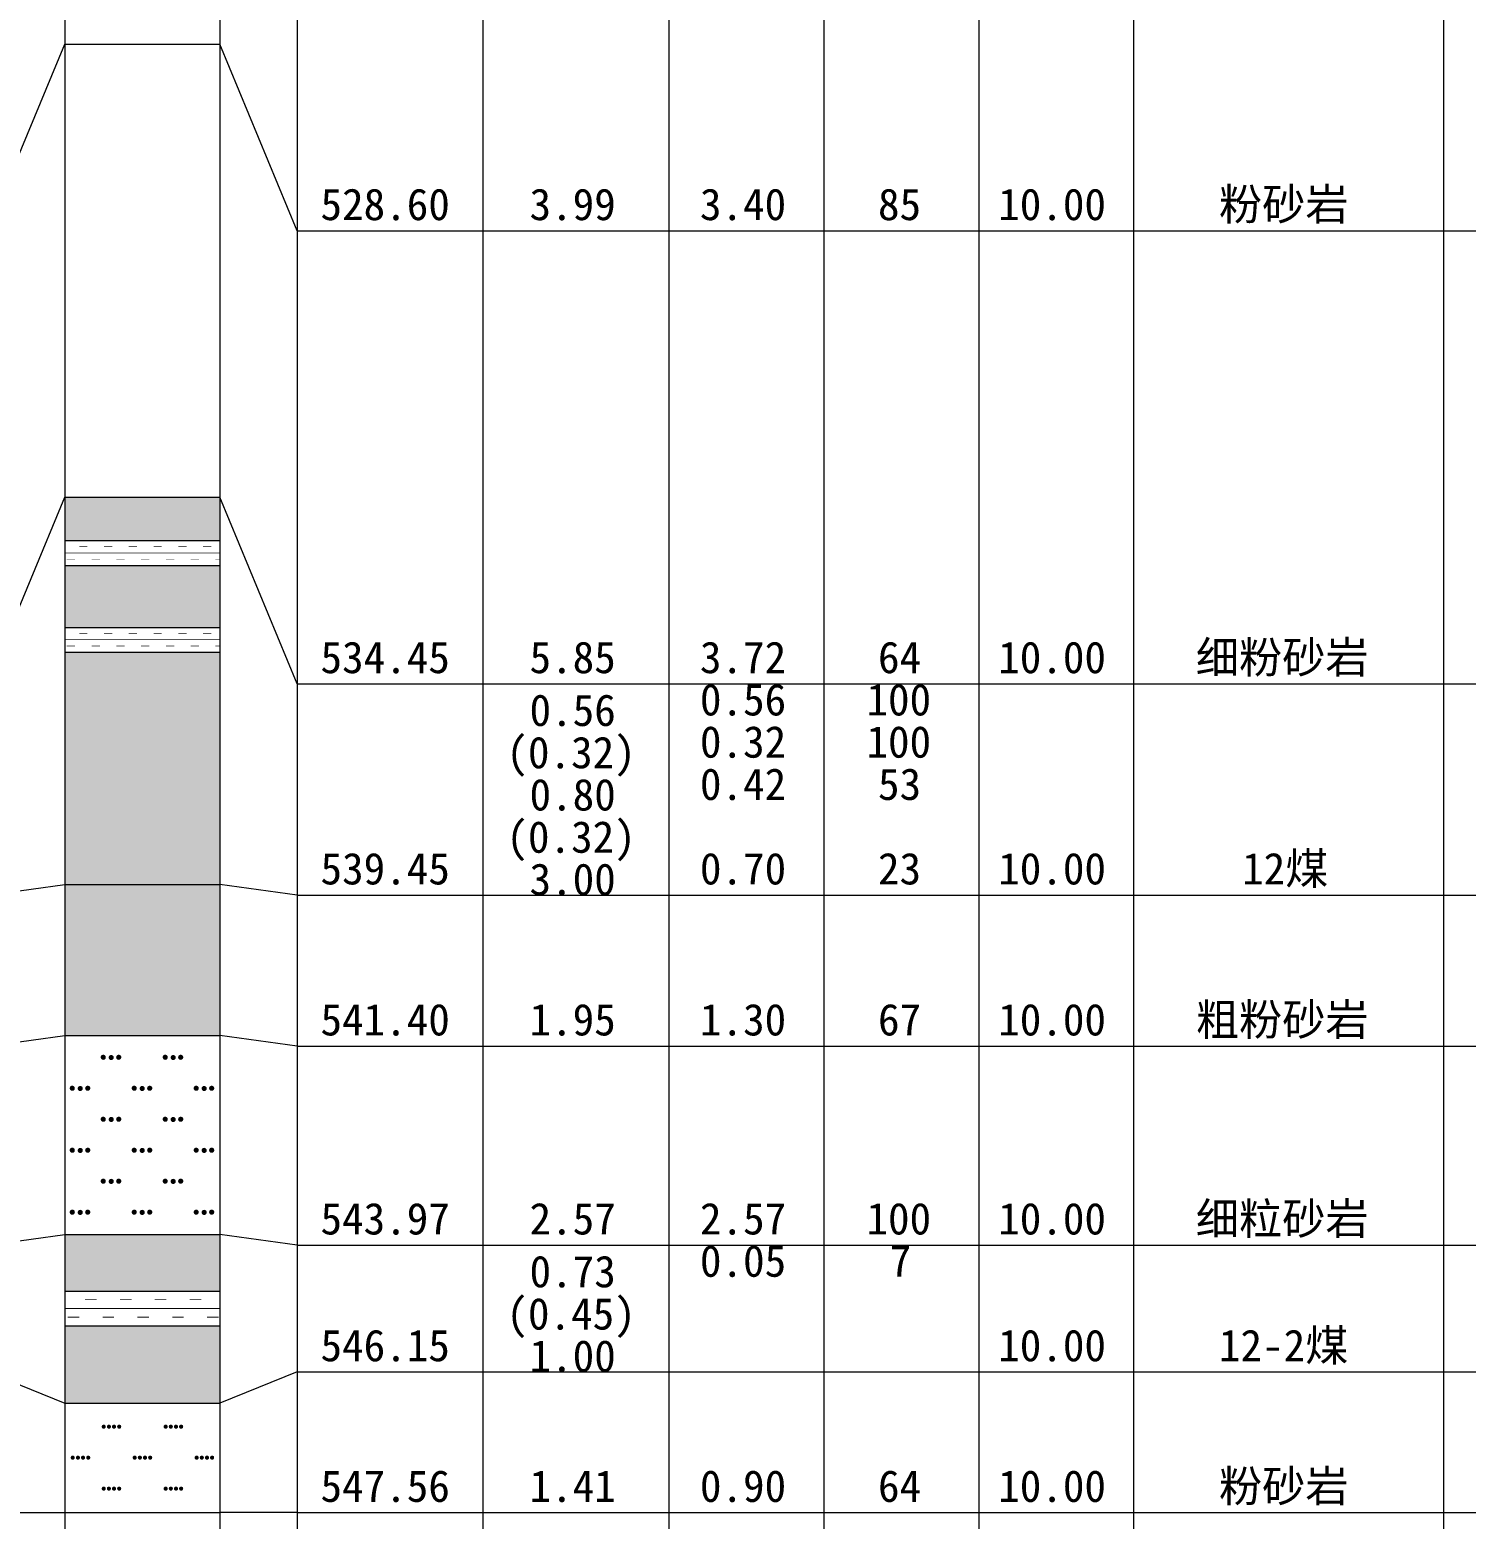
# Model space of a CAD drawing. Header units: inches. Extents: x -27 to 109, y -598 to 26.
# Drawn here: x 17.63 to 36.18, y -546.75 to -527.52 of the extents above; entities that cross this region are included whole.
import ezdxf

# ---------------------------------------------------------------- set-up
doc = ezdxf.new("R2010")
doc.units = ezdxf.units.IN
doc.header["$MEASUREMENT"] = 0
doc.layers.get('0').update_dxf_attribs({"lineweight": 0})
doc.styles.add('宋体', font='')
doc.styles.get('宋体').set_extended_font_data('宋体')

# ---------------------------------------------------------------- blocks, each defined once
blk = doc.blocks.new('lr_block_123')
at = {"color": 7, "const_width": 0.008}
for points in [[(18.082, -534.274), (18.402, -534.274)], [(18.268, -534.194), (18.375, -534.194)], [(18.402, -534.274), (18.722, -534.274)], [(18.588, -534.194), (18.695, -534.194)], [(18.722, -534.274), (19.042, -534.274)], [(18.908, -534.194), (19.015, -534.194)], [(19.042, -534.274), (19.362, -534.274)], [(19.228, -534.194), (19.335, -534.194)], [(19.362, -534.274), (19.682, -534.274)], [(19.548, -534.194), (19.655, -534.194)], [(19.682, -534.274), (20.002, -534.274)], [(19.868, -534.194), (19.975, -534.194)], [(20.002, -534.274), (20.082, -534.274)], [(18.215, -534.354), (18.108, -534.354)], [(18.535, -534.354), (18.428, -534.354)], [(18.855, -534.354), (18.748, -534.354)], [(19.175, -534.354), (19.068, -534.354)], [(19.495, -534.354), (19.388, -534.354)], [(19.815, -534.354), (19.708, -534.354)], [(20.082, -534.354), (20.028, -534.354)]]:
    blk.add_lwpolyline(points, dxfattribs=at)
blk = doc.blocks.new('lr_block_124')
at = {"color": 7, "const_width": 0.008}
for points in [[(18.082, -535.394), (18.402, -535.394)], [(18.268, -535.314), (18.375, -535.314)], [(18.402, -535.394), (18.722, -535.394)], [(18.588, -535.314), (18.695, -535.314)], [(18.722, -535.394), (19.042, -535.394)], [(18.908, -535.314), (19.015, -535.314)], [(19.042, -535.394), (19.362, -535.394)], [(19.228, -535.314), (19.335, -535.314)], [(19.362, -535.394), (19.682, -535.394)], [(19.548, -535.314), (19.655, -535.314)], [(19.682, -535.394), (20.002, -535.394)], [(19.868, -535.314), (19.975, -535.314)], [(20.002, -535.394), (20.082, -535.394)], [(18.215, -535.474), (18.108, -535.474)], [(18.535, -535.474), (18.428, -535.474)], [(18.855, -535.474), (18.748, -535.474)], [(19.175, -535.474), (19.068, -535.474)], [(19.495, -535.474), (19.388, -535.474)], [(19.815, -535.474), (19.708, -535.474)], [(20.082, -535.474), (20.028, -535.474)]]:
    blk.add_lwpolyline(points, dxfattribs=at)
blk = doc.blocks.new('lr_block_125')
at = {"true_color": 0x000000}
for points in [[(18.611, -540.794), (18.612, -540.786), (18.611, -540.777), (18.608, -540.769), (18.602, -540.762), (18.596, -540.757), (18.588, -540.754), (18.579, -540.752), (18.57, -540.754), (18.562, -540.757), (18.555, -540.762), (18.55, -540.769), (18.547, -540.777), (18.546, -540.786), (18.547, -540.794), (18.55, -540.802), (18.555, -540.809), (18.562, -540.815), (18.57, -540.818), (18.579, -540.819), (18.588, -540.818), (18.596, -540.815), (18.602, -540.809), (18.608, -540.802)], [(18.714, -540.797), (18.715, -540.789), (18.714, -540.78), (18.711, -540.772), (18.705, -540.765), (18.698, -540.76), (18.69, -540.757), (18.682, -540.755), (18.673, -540.757), (18.665, -540.76), (18.658, -540.765), (18.653, -540.772), (18.65, -540.78), (18.648, -540.789), (18.65, -540.797), (18.653, -540.805), (18.658, -540.812), (18.665, -540.818), (18.673, -540.821), (18.682, -540.822), (18.69, -540.821), (18.698, -540.818), (18.705, -540.812), (18.711, -540.805)], [(18.811, -540.794), (18.812, -540.786), (18.811, -540.777), (18.808, -540.769), (18.802, -540.762), (18.795, -540.757), (18.787, -540.754), (18.779, -540.752), (18.77, -540.754), (18.762, -540.757), (18.755, -540.762), (18.75, -540.769), (18.747, -540.777), (18.745, -540.786), (18.747, -540.794), (18.75, -540.802), (18.755, -540.809), (18.762, -540.815), (18.77, -540.818), (18.779, -540.819), (18.787, -540.818), (18.795, -540.815), (18.802, -540.809), (18.808, -540.802)], [(19.411, -540.794), (19.412, -540.786), (19.411, -540.777), (19.408, -540.769), (19.402, -540.762), (19.396, -540.757), (19.388, -540.754), (19.379, -540.752), (19.37, -540.754), (19.362, -540.757), (19.355, -540.762), (19.35, -540.769), (19.347, -540.777), (19.346, -540.786), (19.347, -540.794), (19.35, -540.802), (19.355, -540.809), (19.362, -540.815), (19.37, -540.818), (19.379, -540.819), (19.388, -540.818), (19.396, -540.815), (19.402, -540.809), (19.408, -540.802)], [(19.514, -540.797), (19.515, -540.789), (19.514, -540.78), (19.511, -540.772), (19.505, -540.765), (19.498, -540.76), (19.49, -540.757), (19.482, -540.755), (19.473, -540.757), (19.465, -540.76), (19.458, -540.765), (19.453, -540.772), (19.45, -540.78), (19.448, -540.789), (19.45, -540.797), (19.453, -540.805), (19.458, -540.812), (19.465, -540.818), (19.473, -540.821), (19.482, -540.822), (19.49, -540.821), (19.498, -540.818), (19.505, -540.812), (19.511, -540.805)], [(19.611, -540.794), (19.612, -540.786), (19.611, -540.777), (19.608, -540.769), (19.602, -540.762), (19.595, -540.757), (19.587, -540.754), (19.579, -540.752), (19.57, -540.754), (19.562, -540.757), (19.555, -540.762), (19.55, -540.769), (19.547, -540.777), (19.545, -540.786), (19.547, -540.794), (19.55, -540.802), (19.555, -540.809), (19.562, -540.815), (19.57, -540.818), (19.579, -540.819), (19.587, -540.818), (19.595, -540.815), (19.602, -540.809), (19.608, -540.802)], [(18.211, -541.194), (18.212, -541.186), (18.211, -541.177), (18.208, -541.169), (18.202, -541.162), (18.196, -541.157), (18.188, -541.154), (18.179, -541.152), (18.17, -541.154), (18.162, -541.157), (18.155, -541.162), (18.15, -541.169), (18.147, -541.177), (18.146, -541.186), (18.147, -541.194), (18.15, -541.202), (18.155, -541.209), (18.162, -541.215), (18.17, -541.218), (18.179, -541.219), (18.188, -541.218), (18.196, -541.215), (18.202, -541.209), (18.208, -541.202)], [(18.314, -541.197), (18.315, -541.189), (18.314, -541.18), (18.311, -541.172), (18.305, -541.165), (18.298, -541.16), (18.29, -541.157), (18.282, -541.155), (18.273, -541.157), (18.265, -541.16), (18.258, -541.165), (18.253, -541.172), (18.25, -541.18), (18.248, -541.189), (18.25, -541.197), (18.253, -541.205), (18.258, -541.212), (18.265, -541.218), (18.273, -541.221), (18.282, -541.222), (18.29, -541.221), (18.298, -541.218), (18.305, -541.212), (18.311, -541.205)], [(18.411, -541.194), (18.412, -541.186), (18.411, -541.177), (18.408, -541.169), (18.402, -541.162), (18.395, -541.157), (18.387, -541.154), (18.379, -541.152), (18.37, -541.154), (18.362, -541.157), (18.355, -541.162), (18.35, -541.169), (18.347, -541.177), (18.345, -541.186), (18.347, -541.194), (18.35, -541.202), (18.355, -541.209), (18.362, -541.215), (18.37, -541.218), (18.379, -541.219), (18.387, -541.218), (18.395, -541.215), (18.402, -541.209), (18.408, -541.202)], [(19.011, -541.194), (19.012, -541.186), (19.011, -541.177), (19.008, -541.169), (19.002, -541.162), (18.996, -541.157), (18.988, -541.154), (18.979, -541.152), (18.97, -541.154), (18.962, -541.157), (18.955, -541.162), (18.95, -541.169), (18.947, -541.177), (18.946, -541.186), (18.947, -541.194), (18.95, -541.202), (18.955, -541.209), (18.962, -541.215), (18.97, -541.218), (18.979, -541.219), (18.988, -541.218), (18.996, -541.215), (19.002, -541.209), (19.008, -541.202)], [(19.114, -541.197), (19.115, -541.189), (19.114, -541.18), (19.111, -541.172), (19.105, -541.165), (19.098, -541.16), (19.09, -541.157), (19.082, -541.155), (19.073, -541.157), (19.065, -541.16), (19.058, -541.165), (19.053, -541.172), (19.05, -541.18), (19.048, -541.189), (19.05, -541.197), (19.053, -541.205), (19.058, -541.212), (19.065, -541.218), (19.073, -541.221), (19.082, -541.222), (19.09, -541.221), (19.098, -541.218), (19.105, -541.212), (19.111, -541.205)], [(19.211, -541.194), (19.212, -541.186), (19.211, -541.177), (19.208, -541.169), (19.202, -541.162), (19.195, -541.157), (19.187, -541.154), (19.179, -541.152), (19.17, -541.154), (19.162, -541.157), (19.155, -541.162), (19.15, -541.169), (19.147, -541.177), (19.145, -541.186), (19.147, -541.194), (19.15, -541.202), (19.155, -541.209), (19.162, -541.215), (19.17, -541.218), (19.179, -541.219), (19.187, -541.218), (19.195, -541.215), (19.202, -541.209), (19.208, -541.202)], [(19.811, -541.194), (19.812, -541.186), (19.811, -541.177), (19.808, -541.169), (19.802, -541.162), (19.796, -541.157), (19.788, -541.154), (19.779, -541.152), (19.77, -541.154), (19.762, -541.157), (19.755, -541.162), (19.75, -541.169), (19.747, -541.177), (19.746, -541.186), (19.747, -541.194), (19.75, -541.202), (19.755, -541.209), (19.762, -541.215), (19.77, -541.218), (19.779, -541.219), (19.788, -541.218), (19.796, -541.215), (19.802, -541.209), (19.808, -541.202)], [(19.914, -541.197), (19.915, -541.189), (19.914, -541.18), (19.911, -541.172), (19.905, -541.165), (19.898, -541.16), (19.89, -541.157), (19.882, -541.155), (19.873, -541.157), (19.865, -541.16), (19.858, -541.165), (19.853, -541.172), (19.85, -541.18), (19.848, -541.189), (19.85, -541.197), (19.853, -541.205), (19.858, -541.212), (19.865, -541.218), (19.873, -541.221), (19.882, -541.222), (19.89, -541.221), (19.898, -541.218), (19.905, -541.212), (19.911, -541.205)], [(20.011, -541.194), (20.012, -541.186), (20.011, -541.177), (20.008, -541.169), (20.002, -541.162), (19.995, -541.157), (19.987, -541.154), (19.979, -541.152), (19.97, -541.154), (19.962, -541.157), (19.955, -541.162), (19.95, -541.169), (19.947, -541.177), (19.945, -541.186), (19.947, -541.194), (19.95, -541.202), (19.955, -541.209), (19.962, -541.215), (19.97, -541.218), (19.979, -541.219), (19.987, -541.218), (19.995, -541.215), (20.002, -541.209), (20.008, -541.202)], [(18.611, -541.594), (18.612, -541.586), (18.611, -541.577), (18.608, -541.569), (18.602, -541.562), (18.596, -541.557), (18.588, -541.554), (18.579, -541.552), (18.57, -541.554), (18.562, -541.557), (18.555, -541.562), (18.55, -541.569), (18.547, -541.577), (18.546, -541.586), (18.547, -541.594), (18.55, -541.602), (18.555, -541.609), (18.562, -541.615), (18.57, -541.618), (18.579, -541.619), (18.588, -541.618), (18.596, -541.615), (18.602, -541.609), (18.608, -541.602)], [(18.714, -541.597), (18.715, -541.589), (18.714, -541.58), (18.711, -541.572), (18.705, -541.565), (18.698, -541.56), (18.69, -541.557), (18.682, -541.555), (18.673, -541.557), (18.665, -541.56), (18.658, -541.565), (18.653, -541.572), (18.65, -541.58), (18.648, -541.589), (18.65, -541.597), (18.653, -541.605), (18.658, -541.612), (18.665, -541.618), (18.673, -541.621), (18.682, -541.622), (18.69, -541.621), (18.698, -541.618), (18.705, -541.612), (18.711, -541.605)], [(18.811, -541.594), (18.812, -541.586), (18.811, -541.577), (18.808, -541.569), (18.802, -541.562), (18.795, -541.557), (18.787, -541.554), (18.779, -541.552), (18.77, -541.554), (18.762, -541.557), (18.755, -541.562), (18.75, -541.569), (18.747, -541.577), (18.745, -541.586), (18.747, -541.594), (18.75, -541.602), (18.755, -541.609), (18.762, -541.615), (18.77, -541.618), (18.779, -541.619), (18.787, -541.618), (18.795, -541.615), (18.802, -541.609), (18.808, -541.602)], [(19.411, -541.594), (19.412, -541.586), (19.411, -541.577), (19.408, -541.569), (19.402, -541.562), (19.396, -541.557), (19.388, -541.554), (19.379, -541.552), (19.37, -541.554), (19.362, -541.557), (19.355, -541.562), (19.35, -541.569), (19.347, -541.577), (19.346, -541.586), (19.347, -541.594), (19.35, -541.602), (19.355, -541.609), (19.362, -541.615), (19.37, -541.618), (19.379, -541.619), (19.388, -541.618), (19.396, -541.615), (19.402, -541.609), (19.408, -541.602)], [(19.514, -541.597), (19.515, -541.589), (19.514, -541.58), (19.511, -541.572), (19.505, -541.565), (19.498, -541.56), (19.49, -541.557), (19.482, -541.555), (19.473, -541.557), (19.465, -541.56), (19.458, -541.565), (19.453, -541.572), (19.45, -541.58), (19.448, -541.589), (19.45, -541.597), (19.453, -541.605), (19.458, -541.612), (19.465, -541.618), (19.473, -541.621), (19.482, -541.622), (19.49, -541.621), (19.498, -541.618), (19.505, -541.612), (19.511, -541.605)], [(19.611, -541.594), (19.612, -541.586), (19.611, -541.577), (19.608, -541.569), (19.602, -541.562), (19.595, -541.557), (19.587, -541.554), (19.579, -541.552), (19.57, -541.554), (19.562, -541.557), (19.555, -541.562), (19.55, -541.569), (19.547, -541.577), (19.545, -541.586), (19.547, -541.594), (19.55, -541.602), (19.555, -541.609), (19.562, -541.615), (19.57, -541.618), (19.579, -541.619), (19.587, -541.618), (19.595, -541.615), (19.602, -541.609), (19.608, -541.602)], [(18.211, -541.994), (18.212, -541.986), (18.211, -541.977), (18.208, -541.969), (18.202, -541.962), (18.196, -541.957), (18.188, -541.954), (18.179, -541.952), (18.17, -541.954), (18.162, -541.957), (18.155, -541.962), (18.15, -541.969), (18.147, -541.977), (18.146, -541.986), (18.147, -541.994), (18.15, -542.002), (18.155, -542.009), (18.162, -542.015), (18.17, -542.018), (18.179, -542.019), (18.188, -542.018), (18.196, -542.015), (18.202, -542.009), (18.208, -542.002)], [(18.314, -541.997), (18.315, -541.989), (18.314, -541.98), (18.311, -541.972), (18.305, -541.965), (18.298, -541.96), (18.29, -541.957), (18.282, -541.955), (18.273, -541.957), (18.265, -541.96), (18.258, -541.965), (18.253, -541.972), (18.25, -541.98), (18.248, -541.989), (18.25, -541.997), (18.253, -542.005), (18.258, -542.012), (18.265, -542.018), (18.273, -542.021), (18.282, -542.022), (18.29, -542.021), (18.298, -542.018), (18.305, -542.012), (18.311, -542.005)], [(18.411, -541.994), (18.412, -541.986), (18.411, -541.977), (18.408, -541.969), (18.402, -541.962), (18.395, -541.957), (18.387, -541.954), (18.379, -541.952), (18.37, -541.954), (18.362, -541.957), (18.355, -541.962), (18.35, -541.969), (18.347, -541.977), (18.345, -541.986), (18.347, -541.994), (18.35, -542.002), (18.355, -542.009), (18.362, -542.015), (18.37, -542.018), (18.379, -542.019), (18.387, -542.018), (18.395, -542.015), (18.402, -542.009), (18.408, -542.002)], [(19.011, -541.994), (19.012, -541.986), (19.011, -541.977), (19.008, -541.969), (19.002, -541.962), (18.996, -541.957), (18.988, -541.954), (18.979, -541.952), (18.97, -541.954), (18.962, -541.957), (18.955, -541.962), (18.95, -541.969), (18.947, -541.977), (18.946, -541.986), (18.947, -541.994), (18.95, -542.002), (18.955, -542.009), (18.962, -542.015), (18.97, -542.018), (18.979, -542.019), (18.988, -542.018), (18.996, -542.015), (19.002, -542.009), (19.008, -542.002)], [(19.114, -541.997), (19.115, -541.989), (19.114, -541.98), (19.111, -541.972), (19.105, -541.965), (19.098, -541.96), (19.09, -541.957), (19.082, -541.955), (19.073, -541.957), (19.065, -541.96), (19.058, -541.965), (19.053, -541.972), (19.05, -541.98), (19.048, -541.989), (19.05, -541.997), (19.053, -542.005), (19.058, -542.012), (19.065, -542.018), (19.073, -542.021), (19.082, -542.022), (19.09, -542.021), (19.098, -542.018), (19.105, -542.012), (19.111, -542.005)], [(19.211, -541.994), (19.212, -541.986), (19.211, -541.977), (19.208, -541.969), (19.202, -541.962), (19.195, -541.957), (19.187, -541.954), (19.179, -541.952), (19.17, -541.954), (19.162, -541.957), (19.155, -541.962), (19.15, -541.969), (19.147, -541.977), (19.145, -541.986), (19.147, -541.994), (19.15, -542.002), (19.155, -542.009), (19.162, -542.015), (19.17, -542.018), (19.179, -542.019), (19.187, -542.018), (19.195, -542.015), (19.202, -542.009), (19.208, -542.002)], [(19.811, -541.994), (19.812, -541.986), (19.811, -541.977), (19.808, -541.969), (19.802, -541.962), (19.796, -541.957), (19.788, -541.954), (19.779, -541.952), (19.77, -541.954), (19.762, -541.957), (19.755, -541.962), (19.75, -541.969), (19.747, -541.977), (19.746, -541.986), (19.747, -541.994), (19.75, -542.002), (19.755, -542.009), (19.762, -542.015), (19.77, -542.018), (19.779, -542.019), (19.788, -542.018), (19.796, -542.015), (19.802, -542.009), (19.808, -542.002)], [(19.914, -541.997), (19.915, -541.989), (19.914, -541.98), (19.911, -541.972), (19.905, -541.965), (19.898, -541.96), (19.89, -541.957), (19.882, -541.955), (19.873, -541.957), (19.865, -541.96), (19.858, -541.965), (19.853, -541.972), (19.85, -541.98), (19.848, -541.989), (19.85, -541.997), (19.853, -542.005), (19.858, -542.012), (19.865, -542.018), (19.873, -542.021), (19.882, -542.022), (19.89, -542.021), (19.898, -542.018), (19.905, -542.012), (19.911, -542.005)], [(20.011, -541.994), (20.012, -541.986), (20.011, -541.977), (20.008, -541.969), (20.002, -541.962), (19.995, -541.957), (19.987, -541.954), (19.979, -541.952), (19.97, -541.954), (19.962, -541.957), (19.955, -541.962), (19.95, -541.969), (19.947, -541.977), (19.945, -541.986), (19.947, -541.994), (19.95, -542.002), (19.955, -542.009), (19.962, -542.015), (19.97, -542.018), (19.979, -542.019), (19.987, -542.018), (19.995, -542.015), (20.002, -542.009), (20.008, -542.002)], [(18.611, -542.394), (18.612, -542.386), (18.611, -542.377), (18.608, -542.369), (18.602, -542.362), (18.596, -542.357), (18.588, -542.354), (18.579, -542.352), (18.57, -542.354), (18.562, -542.357), (18.555, -542.362), (18.55, -542.369), (18.547, -542.377), (18.546, -542.386), (18.547, -542.394), (18.55, -542.402), (18.555, -542.409), (18.562, -542.415), (18.57, -542.418), (18.579, -542.419), (18.588, -542.418), (18.596, -542.415), (18.602, -542.409), (18.608, -542.402)], [(18.714, -542.397), (18.715, -542.389), (18.714, -542.38), (18.711, -542.372), (18.705, -542.365), (18.698, -542.36), (18.69, -542.357), (18.682, -542.355), (18.673, -542.357), (18.665, -542.36), (18.658, -542.365), (18.653, -542.372), (18.65, -542.38), (18.648, -542.389), (18.65, -542.397), (18.653, -542.405), (18.658, -542.412), (18.665, -542.418), (18.673, -542.421), (18.682, -542.422), (18.69, -542.421), (18.698, -542.418), (18.705, -542.412), (18.711, -542.405)], [(18.811, -542.394), (18.812, -542.386), (18.811, -542.377), (18.808, -542.369), (18.802, -542.362), (18.795, -542.357), (18.787, -542.354), (18.779, -542.352), (18.77, -542.354), (18.762, -542.357), (18.755, -542.362), (18.75, -542.369), (18.747, -542.377), (18.745, -542.386), (18.747, -542.394), (18.75, -542.402), (18.755, -542.409), (18.762, -542.415), (18.77, -542.418), (18.779, -542.419), (18.787, -542.418), (18.795, -542.415), (18.802, -542.409), (18.808, -542.402)], [(19.411, -542.394), (19.412, -542.386), (19.411, -542.377), (19.408, -542.369), (19.402, -542.362), (19.396, -542.357), (19.388, -542.354), (19.379, -542.352), (19.37, -542.354), (19.362, -542.357), (19.355, -542.362), (19.35, -542.369), (19.347, -542.377), (19.346, -542.386), (19.347, -542.394), (19.35, -542.402), (19.355, -542.409), (19.362, -542.415), (19.37, -542.418), (19.379, -542.419), (19.388, -542.418), (19.396, -542.415), (19.402, -542.409), (19.408, -542.402)], [(19.514, -542.397), (19.515, -542.389), (19.514, -542.38), (19.511, -542.372), (19.505, -542.365), (19.498, -542.36), (19.49, -542.357), (19.482, -542.355), (19.473, -542.357), (19.465, -542.36), (19.458, -542.365), (19.453, -542.372), (19.45, -542.38), (19.448, -542.389), (19.45, -542.397), (19.453, -542.405), (19.458, -542.412), (19.465, -542.418), (19.473, -542.421), (19.482, -542.422), (19.49, -542.421), (19.498, -542.418), (19.505, -542.412), (19.511, -542.405)], [(19.611, -542.394), (19.612, -542.386), (19.611, -542.377), (19.608, -542.369), (19.602, -542.362), (19.595, -542.357), (19.587, -542.354), (19.579, -542.352), (19.57, -542.354), (19.562, -542.357), (19.555, -542.362), (19.55, -542.369), (19.547, -542.377), (19.545, -542.386), (19.547, -542.394), (19.55, -542.402), (19.555, -542.409), (19.562, -542.415), (19.57, -542.418), (19.579, -542.419), (19.587, -542.418), (19.595, -542.415), (19.602, -542.409), (19.608, -542.402)], [(18.211, -542.794), (18.212, -542.786), (18.211, -542.777), (18.208, -542.769), (18.202, -542.762), (18.196, -542.757), (18.188, -542.754), (18.179, -542.752), (18.17, -542.754), (18.162, -542.757), (18.155, -542.762), (18.15, -542.769), (18.147, -542.777), (18.146, -542.786), (18.147, -542.794), (18.15, -542.802), (18.155, -542.809), (18.162, -542.815), (18.17, -542.818), (18.179, -542.819), (18.188, -542.818), (18.196, -542.815), (18.202, -542.809), (18.208, -542.802)], [(18.314, -542.797), (18.315, -542.789), (18.314, -542.78), (18.311, -542.772), (18.305, -542.765), (18.298, -542.76), (18.29, -542.757), (18.282, -542.755), (18.273, -542.757), (18.265, -542.76), (18.258, -542.765), (18.253, -542.772), (18.25, -542.78), (18.248, -542.789), (18.25, -542.797), (18.253, -542.805), (18.258, -542.812), (18.265, -542.818), (18.273, -542.821), (18.282, -542.822), (18.29, -542.821), (18.298, -542.818), (18.305, -542.812), (18.311, -542.805)], [(18.411, -542.794), (18.412, -542.786), (18.411, -542.777), (18.408, -542.769), (18.402, -542.762), (18.395, -542.757), (18.387, -542.754), (18.379, -542.752), (18.37, -542.754), (18.362, -542.757), (18.355, -542.762), (18.35, -542.769), (18.347, -542.777), (18.345, -542.786), (18.347, -542.794), (18.35, -542.802), (18.355, -542.809), (18.362, -542.815), (18.37, -542.818), (18.379, -542.819), (18.387, -542.818), (18.395, -542.815), (18.402, -542.809), (18.408, -542.802)], [(19.011, -542.794), (19.012, -542.786), (19.011, -542.777), (19.008, -542.769), (19.002, -542.762), (18.996, -542.757), (18.988, -542.754), (18.979, -542.752), (18.97, -542.754), (18.962, -542.757), (18.955, -542.762), (18.95, -542.769), (18.947, -542.777), (18.946, -542.786), (18.947, -542.794), (18.95, -542.802), (18.955, -542.809), (18.962, -542.815), (18.97, -542.818), (18.979, -542.819), (18.988, -542.818), (18.996, -542.815), (19.002, -542.809), (19.008, -542.802)], [(19.114, -542.797), (19.115, -542.789), (19.114, -542.78), (19.111, -542.772), (19.105, -542.765), (19.098, -542.76), (19.09, -542.757), (19.082, -542.755), (19.073, -542.757), (19.065, -542.76), (19.058, -542.765), (19.053, -542.772), (19.05, -542.78), (19.048, -542.789), (19.05, -542.797), (19.053, -542.805), (19.058, -542.812), (19.065, -542.818), (19.073, -542.821), (19.082, -542.822), (19.09, -542.821), (19.098, -542.818), (19.105, -542.812), (19.111, -542.805)], [(19.211, -542.794), (19.212, -542.786), (19.211, -542.777), (19.208, -542.769), (19.202, -542.762), (19.195, -542.757), (19.187, -542.754), (19.179, -542.752), (19.17, -542.754), (19.162, -542.757), (19.155, -542.762), (19.15, -542.769), (19.147, -542.777), (19.145, -542.786), (19.147, -542.794), (19.15, -542.802), (19.155, -542.809), (19.162, -542.815), (19.17, -542.818), (19.179, -542.819), (19.187, -542.818), (19.195, -542.815), (19.202, -542.809), (19.208, -542.802)], [(19.811, -542.794), (19.812, -542.786), (19.811, -542.777), (19.808, -542.769), (19.802, -542.762), (19.796, -542.757), (19.788, -542.754), (19.779, -542.752), (19.77, -542.754), (19.762, -542.757), (19.755, -542.762), (19.75, -542.769), (19.747, -542.777), (19.746, -542.786), (19.747, -542.794), (19.75, -542.802), (19.755, -542.809), (19.762, -542.815), (19.77, -542.818), (19.779, -542.819), (19.788, -542.818), (19.796, -542.815), (19.802, -542.809), (19.808, -542.802)], [(19.914, -542.797), (19.915, -542.789), (19.914, -542.78), (19.911, -542.772), (19.905, -542.765), (19.898, -542.76), (19.89, -542.757), (19.882, -542.755), (19.873, -542.757), (19.865, -542.76), (19.858, -542.765), (19.853, -542.772), (19.85, -542.78), (19.848, -542.789), (19.85, -542.797), (19.853, -542.805), (19.858, -542.812), (19.865, -542.818), (19.873, -542.821), (19.882, -542.822), (19.89, -542.821), (19.898, -542.818), (19.905, -542.812), (19.911, -542.805)], [(20.011, -542.794), (20.012, -542.786), (20.011, -542.777), (20.008, -542.769), (20.002, -542.762), (19.995, -542.757), (19.987, -542.754), (19.979, -542.752), (19.97, -542.754), (19.962, -542.757), (19.955, -542.762), (19.95, -542.769), (19.947, -542.777), (19.945, -542.786), (19.947, -542.794), (19.95, -542.802), (19.955, -542.809), (19.962, -542.815), (19.97, -542.818), (19.979, -542.819), (19.987, -542.818), (19.995, -542.815), (20.002, -542.809), (20.008, -542.802)]]:
    blk.add_hatch(color=18, dxfattribs=at).paths.add_polyline_path(points, flags=17)
blk = doc.blocks.new('lr_block_126')
at = {"color": 7, "const_width": 0.01125}
for points in [[(18.081667, -544.02875), (18.531667, -544.02875)], [(18.344167, -543.91625), (18.494167, -543.91625)], [(18.531667, -544.02875), (18.981667, -544.02875)], [(18.794167, -543.91625), (18.944167, -543.91625)], [(18.981667, -544.02875), (19.431667, -544.02875)], [(19.244167, -543.91625), (19.394167, -543.91625)], [(19.431667, -544.02875), (19.881667, -544.02875)], [(19.694167, -543.91625), (19.844167, -543.91625)], [(19.881667, -544.02875), (20.081667, -544.02875)], [(18.269167, -544.14125), (18.119167, -544.14125)], [(18.719167, -544.14125), (18.569167, -544.14125)], [(19.169167, -544.14125), (19.019167, -544.14125)], [(19.619167, -544.14125), (19.469167, -544.14125)], [(20.069167, -544.14125), (19.919167, -544.14125)]]:
    blk.add_lwpolyline(points, dxfattribs=at)
blk = doc.blocks.new('lr_block_127')
at = {"true_color": 0x000000}
for points in [[(18.61, -545.563), (18.611, -545.556), (18.61, -545.549), (18.608, -545.542), (18.604, -545.537), (18.598, -545.533), (18.592, -545.53), (18.585, -545.529), (18.578, -545.53), (18.571, -545.533), (18.566, -545.537), (18.562, -545.542), (18.559, -545.549), (18.558, -545.556), (18.559, -545.563), (18.562, -545.569), (18.566, -545.574), (18.571, -545.579), (18.578, -545.581), (18.585, -545.582), (18.592, -545.581), (18.598, -545.579), (18.604, -545.574), (18.608, -545.569)], [(18.677, -545.563), (18.678, -545.556), (18.677, -545.549), (18.674, -545.542), (18.67, -545.537), (18.665, -545.533), (18.658, -545.53), (18.651, -545.529), (18.644, -545.53), (18.638, -545.533), (18.633, -545.537), (18.628, -545.542), (18.626, -545.549), (18.625, -545.556), (18.626, -545.563), (18.628, -545.569), (18.633, -545.574), (18.638, -545.579), (18.644, -545.581), (18.651, -545.582), (18.658, -545.581), (18.665, -545.579), (18.67, -545.574), (18.674, -545.569)], [(18.744, -545.563), (18.745, -545.556), (18.744, -545.549), (18.741, -545.542), (18.737, -545.537), (18.731, -545.533), (18.725, -545.53), (18.718, -545.529), (18.711, -545.53), (18.705, -545.533), (18.699, -545.537), (18.695, -545.542), (18.692, -545.549), (18.691, -545.556), (18.692, -545.563), (18.695, -545.569), (18.699, -545.574), (18.705, -545.579), (18.711, -545.581), (18.718, -545.582), (18.725, -545.581), (18.731, -545.579), (18.737, -545.574), (18.741, -545.569)], [(18.81, -545.563), (18.811, -545.556), (18.81, -545.549), (18.808, -545.542), (18.804, -545.537), (18.798, -545.533), (18.792, -545.53), (18.785, -545.529), (18.778, -545.53), (18.771, -545.533), (18.766, -545.537), (18.762, -545.542), (18.759, -545.549), (18.758, -545.556), (18.759, -545.563), (18.762, -545.569), (18.766, -545.574), (18.771, -545.579), (18.778, -545.581), (18.785, -545.582), (18.792, -545.581), (18.798, -545.579), (18.804, -545.574), (18.808, -545.569)], [(19.41, -545.563), (19.411, -545.556), (19.41, -545.549), (19.408, -545.542), (19.404, -545.537), (19.398, -545.533), (19.392, -545.53), (19.385, -545.529), (19.378, -545.53), (19.371, -545.533), (19.366, -545.537), (19.362, -545.542), (19.359, -545.549), (19.358, -545.556), (19.359, -545.563), (19.362, -545.569), (19.366, -545.574), (19.371, -545.579), (19.378, -545.581), (19.385, -545.582), (19.392, -545.581), (19.398, -545.579), (19.404, -545.574), (19.408, -545.569)], [(19.477, -545.563), (19.478, -545.556), (19.477, -545.549), (19.474, -545.542), (19.47, -545.537), (19.465, -545.533), (19.458, -545.53), (19.451, -545.529), (19.444, -545.53), (19.438, -545.533), (19.433, -545.537), (19.428, -545.542), (19.426, -545.549), (19.425, -545.556), (19.426, -545.563), (19.428, -545.569), (19.433, -545.574), (19.438, -545.579), (19.444, -545.581), (19.451, -545.582), (19.458, -545.581), (19.465, -545.579), (19.47, -545.574), (19.474, -545.569)], [(19.544, -545.563), (19.545, -545.556), (19.544, -545.549), (19.541, -545.542), (19.537, -545.537), (19.531, -545.533), (19.525, -545.53), (19.518, -545.529), (19.511, -545.53), (19.505, -545.533), (19.499, -545.537), (19.495, -545.542), (19.492, -545.549), (19.491, -545.556), (19.492, -545.563), (19.495, -545.569), (19.499, -545.574), (19.505, -545.579), (19.511, -545.581), (19.518, -545.582), (19.525, -545.581), (19.531, -545.579), (19.537, -545.574), (19.541, -545.569)], [(19.61, -545.563), (19.611, -545.556), (19.61, -545.549), (19.608, -545.542), (19.604, -545.537), (19.598, -545.533), (19.592, -545.53), (19.585, -545.529), (19.578, -545.53), (19.571, -545.533), (19.566, -545.537), (19.562, -545.542), (19.559, -545.549), (19.558, -545.556), (19.559, -545.563), (19.562, -545.569), (19.566, -545.574), (19.571, -545.579), (19.578, -545.581), (19.585, -545.582), (19.592, -545.581), (19.598, -545.579), (19.604, -545.574), (19.608, -545.569)], [(18.21, -545.963), (18.211, -545.956), (18.21, -545.949), (18.208, -545.942), (18.204, -545.937), (18.198, -545.933), (18.192, -545.93), (18.185, -545.929), (18.178, -545.93), (18.171, -545.933), (18.166, -545.937), (18.162, -545.942), (18.159, -545.949), (18.158, -545.956), (18.159, -545.963), (18.162, -545.969), (18.166, -545.974), (18.171, -545.979), (18.178, -545.981), (18.185, -545.982), (18.192, -545.981), (18.198, -545.979), (18.204, -545.974), (18.208, -545.969)], [(18.277, -545.963), (18.278, -545.956), (18.277, -545.949), (18.274, -545.942), (18.27, -545.937), (18.265, -545.933), (18.258, -545.93), (18.251, -545.929), (18.244, -545.93), (18.238, -545.933), (18.233, -545.937), (18.228, -545.942), (18.226, -545.949), (18.225, -545.956), (18.226, -545.963), (18.228, -545.969), (18.233, -545.974), (18.238, -545.979), (18.244, -545.981), (18.251, -545.982), (18.258, -545.981), (18.265, -545.979), (18.27, -545.974), (18.274, -545.969)], [(18.344, -545.963), (18.345, -545.956), (18.344, -545.949), (18.341, -545.942), (18.337, -545.937), (18.331, -545.933), (18.325, -545.93), (18.318, -545.929), (18.311, -545.93), (18.305, -545.933), (18.299, -545.937), (18.295, -545.942), (18.292, -545.949), (18.291, -545.956), (18.292, -545.963), (18.295, -545.969), (18.299, -545.974), (18.305, -545.979), (18.311, -545.981), (18.318, -545.982), (18.325, -545.981), (18.331, -545.979), (18.337, -545.974), (18.341, -545.969)], [(18.41, -545.963), (18.411, -545.956), (18.41, -545.949), (18.408, -545.942), (18.404, -545.937), (18.398, -545.933), (18.392, -545.93), (18.385, -545.929), (18.378, -545.93), (18.371, -545.933), (18.366, -545.937), (18.362, -545.942), (18.359, -545.949), (18.358, -545.956), (18.359, -545.963), (18.362, -545.969), (18.366, -545.974), (18.371, -545.979), (18.378, -545.981), (18.385, -545.982), (18.392, -545.981), (18.398, -545.979), (18.404, -545.974), (18.408, -545.969)], [(19.01, -545.963), (19.011, -545.956), (19.01, -545.949), (19.008, -545.942), (19.004, -545.937), (18.998, -545.933), (18.992, -545.93), (18.985, -545.929), (18.978, -545.93), (18.971, -545.933), (18.966, -545.937), (18.962, -545.942), (18.959, -545.949), (18.958, -545.956), (18.959, -545.963), (18.962, -545.969), (18.966, -545.974), (18.971, -545.979), (18.978, -545.981), (18.985, -545.982), (18.992, -545.981), (18.998, -545.979), (19.004, -545.974), (19.008, -545.969)], [(19.077, -545.963), (19.078, -545.956), (19.077, -545.949), (19.074, -545.942), (19.07, -545.937), (19.065, -545.933), (19.058, -545.93), (19.051, -545.929), (19.044, -545.93), (19.038, -545.933), (19.033, -545.937), (19.028, -545.942), (19.026, -545.949), (19.025, -545.956), (19.026, -545.963), (19.028, -545.969), (19.033, -545.974), (19.038, -545.979), (19.044, -545.981), (19.051, -545.982), (19.058, -545.981), (19.065, -545.979), (19.07, -545.974), (19.074, -545.969)], [(19.144, -545.963), (19.145, -545.956), (19.144, -545.949), (19.141, -545.942), (19.137, -545.937), (19.131, -545.933), (19.125, -545.93), (19.118, -545.929), (19.111, -545.93), (19.105, -545.933), (19.099, -545.937), (19.095, -545.942), (19.092, -545.949), (19.091, -545.956), (19.092, -545.963), (19.095, -545.969), (19.099, -545.974), (19.105, -545.979), (19.111, -545.981), (19.118, -545.982), (19.125, -545.981), (19.131, -545.979), (19.137, -545.974), (19.141, -545.969)], [(19.21, -545.963), (19.211, -545.956), (19.21, -545.949), (19.208, -545.942), (19.204, -545.937), (19.198, -545.933), (19.192, -545.93), (19.185, -545.929), (19.178, -545.93), (19.171, -545.933), (19.166, -545.937), (19.162, -545.942), (19.159, -545.949), (19.158, -545.956), (19.159, -545.963), (19.162, -545.969), (19.166, -545.974), (19.171, -545.979), (19.178, -545.981), (19.185, -545.982), (19.192, -545.981), (19.198, -545.979), (19.204, -545.974), (19.208, -545.969)], [(19.81, -545.963), (19.811, -545.956), (19.81, -545.949), (19.808, -545.942), (19.804, -545.937), (19.798, -545.933), (19.792, -545.93), (19.785, -545.929), (19.778, -545.93), (19.771, -545.933), (19.766, -545.937), (19.762, -545.942), (19.759, -545.949), (19.758, -545.956), (19.759, -545.963), (19.762, -545.969), (19.766, -545.974), (19.771, -545.979), (19.778, -545.981), (19.785, -545.982), (19.792, -545.981), (19.798, -545.979), (19.804, -545.974), (19.808, -545.969)], [(19.877, -545.963), (19.878, -545.956), (19.877, -545.949), (19.874, -545.942), (19.87, -545.937), (19.865, -545.933), (19.858, -545.93), (19.851, -545.929), (19.844, -545.93), (19.838, -545.933), (19.833, -545.937), (19.828, -545.942), (19.826, -545.949), (19.825, -545.956), (19.826, -545.963), (19.828, -545.969), (19.833, -545.974), (19.838, -545.979), (19.844, -545.981), (19.851, -545.982), (19.858, -545.981), (19.865, -545.979), (19.87, -545.974), (19.874, -545.969)], [(19.944, -545.963), (19.945, -545.956), (19.944, -545.949), (19.941, -545.942), (19.937, -545.937), (19.931, -545.933), (19.925, -545.93), (19.918, -545.929), (19.911, -545.93), (19.905, -545.933), (19.899, -545.937), (19.895, -545.942), (19.892, -545.949), (19.891, -545.956), (19.892, -545.963), (19.895, -545.969), (19.899, -545.974), (19.905, -545.979), (19.911, -545.981), (19.918, -545.982), (19.925, -545.981), (19.931, -545.979), (19.937, -545.974), (19.941, -545.969)], [(20.01, -545.963), (20.011, -545.956), (20.01, -545.949), (20.008, -545.942), (20.004, -545.937), (19.998, -545.933), (19.992, -545.93), (19.985, -545.929), (19.978, -545.93), (19.971, -545.933), (19.966, -545.937), (19.962, -545.942), (19.959, -545.949), (19.958, -545.956), (19.959, -545.963), (19.962, -545.969), (19.966, -545.974), (19.971, -545.979), (19.978, -545.981), (19.985, -545.982), (19.992, -545.981), (19.998, -545.979), (20.004, -545.974), (20.008, -545.969)], [(18.61, -546.363), (18.611, -546.356), (18.61, -546.349), (18.608, -546.342), (18.604, -546.337), (18.598, -546.333), (18.592, -546.33), (18.585, -546.329), (18.578, -546.33), (18.571, -546.333), (18.566, -546.337), (18.562, -546.342), (18.559, -546.349), (18.558, -546.356), (18.559, -546.363), (18.562, -546.369), (18.566, -546.374), (18.571, -546.379), (18.578, -546.381), (18.585, -546.382), (18.592, -546.381), (18.598, -546.379), (18.604, -546.374), (18.608, -546.369)], [(18.677, -546.363), (18.678, -546.356), (18.677, -546.349), (18.674, -546.342), (18.67, -546.337), (18.665, -546.333), (18.658, -546.33), (18.651, -546.329), (18.644, -546.33), (18.638, -546.333), (18.633, -546.337), (18.628, -546.342), (18.626, -546.349), (18.625, -546.356), (18.626, -546.363), (18.628, -546.369), (18.633, -546.374), (18.638, -546.379), (18.644, -546.381), (18.651, -546.382), (18.658, -546.381), (18.665, -546.379), (18.67, -546.374), (18.674, -546.369)], [(18.744, -546.363), (18.745, -546.356), (18.744, -546.349), (18.741, -546.342), (18.737, -546.337), (18.731, -546.333), (18.725, -546.33), (18.718, -546.329), (18.711, -546.33), (18.705, -546.333), (18.699, -546.337), (18.695, -546.342), (18.692, -546.349), (18.691, -546.356), (18.692, -546.363), (18.695, -546.369), (18.699, -546.374), (18.705, -546.379), (18.711, -546.381), (18.718, -546.382), (18.725, -546.381), (18.731, -546.379), (18.737, -546.374), (18.741, -546.369)], [(18.81, -546.363), (18.811, -546.356), (18.81, -546.349), (18.808, -546.342), (18.804, -546.337), (18.798, -546.333), (18.792, -546.33), (18.785, -546.329), (18.778, -546.33), (18.771, -546.333), (18.766, -546.337), (18.762, -546.342), (18.759, -546.349), (18.758, -546.356), (18.759, -546.363), (18.762, -546.369), (18.766, -546.374), (18.771, -546.379), (18.778, -546.381), (18.785, -546.382), (18.792, -546.381), (18.798, -546.379), (18.804, -546.374), (18.808, -546.369)], [(19.41, -546.363), (19.411, -546.356), (19.41, -546.349), (19.408, -546.342), (19.404, -546.337), (19.398, -546.333), (19.392, -546.33), (19.385, -546.329), (19.378, -546.33), (19.371, -546.333), (19.366, -546.337), (19.362, -546.342), (19.359, -546.349), (19.358, -546.356), (19.359, -546.363), (19.362, -546.369), (19.366, -546.374), (19.371, -546.379), (19.378, -546.381), (19.385, -546.382), (19.392, -546.381), (19.398, -546.379), (19.404, -546.374), (19.408, -546.369)], [(19.477, -546.363), (19.478, -546.356), (19.477, -546.349), (19.474, -546.342), (19.47, -546.337), (19.465, -546.333), (19.458, -546.33), (19.451, -546.329), (19.444, -546.33), (19.438, -546.333), (19.433, -546.337), (19.428, -546.342), (19.426, -546.349), (19.425, -546.356), (19.426, -546.363), (19.428, -546.369), (19.433, -546.374), (19.438, -546.379), (19.444, -546.381), (19.451, -546.382), (19.458, -546.381), (19.465, -546.379), (19.47, -546.374), (19.474, -546.369)], [(19.544, -546.363), (19.545, -546.356), (19.544, -546.349), (19.541, -546.342), (19.537, -546.337), (19.531, -546.333), (19.525, -546.33), (19.518, -546.329), (19.511, -546.33), (19.505, -546.333), (19.499, -546.337), (19.495, -546.342), (19.492, -546.349), (19.491, -546.356), (19.492, -546.363), (19.495, -546.369), (19.499, -546.374), (19.505, -546.379), (19.511, -546.381), (19.518, -546.382), (19.525, -546.381), (19.531, -546.379), (19.537, -546.374), (19.541, -546.369)], [(19.61, -546.363), (19.611, -546.356), (19.61, -546.349), (19.608, -546.342), (19.604, -546.337), (19.598, -546.333), (19.592, -546.33), (19.585, -546.329), (19.578, -546.33), (19.571, -546.333), (19.566, -546.337), (19.562, -546.342), (19.559, -546.349), (19.558, -546.356), (19.559, -546.363), (19.562, -546.369), (19.566, -546.374), (19.571, -546.379), (19.578, -546.381), (19.585, -546.382), (19.592, -546.381), (19.598, -546.379), (19.604, -546.374), (19.608, -546.369)]]:
    blk.add_hatch(color=18, dxfattribs=at).paths.add_polyline_path(points, flags=17)

msp = doc.modelspace()

# ---------------------------------------------------------------- hatches: boundary and pattern name
at = {"true_color": 0x000000}
h = msp.add_hatch(dxfattribs=at)
h.set_pattern_fill('', color=18, style=0, pattern_type=0)
h.set_pattern_definition([])
h.paths.add_polyline_path([(18.082, -533.554), (20.082, -533.554), (20.082, -527.704), (18.082, -527.704)], flags=17)
for points in [[(18.082, -534.114), (20.082, -534.114), (20.082, -533.554), (18.082, -533.554)], [(18.082, -535.234), (20.082, -535.234), (20.082, -534.434), (18.082, -534.434)], [(18.082, -538.554), (20.082, -538.554), (20.082, -535.554), (18.082, -535.554)], [(18.082, -540.504), (20.082, -540.504), (20.082, -538.554), (18.082, -538.554)], [(18.082, -543.804), (20.082, -543.804), (20.082, -543.074), (18.082, -543.074)], [(18.082, -545.254), (20.082, -545.254), (20.082, -544.254), (18.082, -544.254)]]:
    msp.add_hatch(color=18, dxfattribs=at).paths.add_polyline_path(points, flags=17)
h = msp.add_hatch()
h.set_pattern_fill('', color=256, style=0, pattern_type=0)
h.set_pattern_definition([])
h.paths.add_polyline_path([(18.082, -534.114), (20.082, -534.114), (20.082, -533.554), (18.082, -533.554)], flags=17)
h = msp.add_hatch()
h.set_pattern_fill('', color=256, style=0, pattern_type=0)
h.set_pattern_definition([])
h.paths.add_polyline_path([(18.082, -535.234), (20.082, -535.234), (20.082, -534.434), (18.082, -534.434)], flags=17)
h = msp.add_hatch()
h.set_pattern_fill('', color=256, style=0, pattern_type=0)
h.set_pattern_definition([])
h.paths.add_polyline_path([(18.082, -538.554), (20.082, -538.554), (20.082, -535.554), (18.082, -535.554)], flags=17)
h = msp.add_hatch()
h.set_pattern_fill('', color=256, style=0, pattern_type=0)
h.set_pattern_definition([])
h.paths.add_polyline_path([(18.082, -540.504), (20.082, -540.504), (20.082, -538.554), (18.082, -538.554)], flags=17)
h = msp.add_hatch()
h.set_pattern_fill('', color=256, style=0, pattern_type=0)
h.set_pattern_definition([])
h.paths.add_polyline_path([(18.082, -543.804), (20.082, -543.804), (20.082, -543.074), (18.082, -543.074)], flags=17)
h = msp.add_hatch()
h.set_pattern_fill('', color=256, style=0, pattern_type=0)
h.set_pattern_definition([])
h.paths.add_polyline_path([(18.082, -545.254), (20.082, -545.254), (20.082, -544.254), (18.082, -544.254)], flags=17)

# ---------------------------------------------------------------- linework, layer by layer
at = {"linetype": 'Continuous', "lineweight": 15}
for p, q in [((21.082, 0.896), (21.082, -567.184)), ((23.482, 0.896), (23.482, -567.184)), ((25.882, 0.896), (25.882, -567.184)), ((27.882, 0.896), (27.882, -567.184)), ((29.882, 0.896), (29.882, -567.184)), ((31.882, 0.896), (31.882, -567.184)), ((35.882, 0.896), (35.882, -567.184)), ((18.082, -523.714), (18.082, -527.704)), ((20.082, -523.714), (20.082, -527.704)), ((17.082, -530.113), (18.082, -527.704)), ((18.082, -527.704), (20.082, -527.704)), ((18.082, -527.704), (18.082, -533.554)), ((21.082, -530.113), (20.082, -527.704)), ((20.082, -527.704), (20.082, -533.554)), ((21.082, -530.113), (23.482, -530.113)), ((23.482, -530.113), (25.882, -530.113)), ((25.882, -530.113), (27.882, -530.113)), ((27.882, -530.113), (29.882, -530.113)), ((29.882, -530.113), (31.882, -530.113)), ((31.882, -530.113), (35.882, -530.113)), ((35.882, -530.113), (65.882, -530.113)), ((17.082, -535.963), (18.082, -533.554)), ((18.082, -533.554), (20.082, -533.554)), ((18.082, -533.554), (18.082, -534.114)), ((21.082, -535.963), (20.082, -533.554)), ((20.082, -533.554), (20.082, -534.114)), ((18.082, -534.114), (20.082, -534.114)), ((18.082, -534.114), (18.082, -534.434)), ((20.082, -534.114), (20.082, -534.434)), ((18.082, -534.434), (20.082, -534.434)), ((18.082, -534.434), (18.082, -535.234)), ((20.082, -534.434), (20.082, -535.234)), ((18.082, -535.234), (20.082, -535.234)), ((18.082, -535.234), (18.082, -535.554)), ((20.082, -535.234), (20.082, -535.554)), ((18.082, -535.554), (20.082, -535.554)), ((18.082, -535.554), (18.082, -538.554)), ((20.082, -535.554), (20.082, -538.554)), ((21.082, -535.963), (23.482, -535.963)), ((23.482, -535.963), (25.882, -535.963)), ((25.882, -535.963), (27.882, -535.963)), ((27.882, -535.963), (29.882, -535.963)), ((29.882, -535.963), (31.882, -535.963)), ((31.882, -535.963), (35.882, -535.963)), ((35.882, -535.963), (65.882, -535.963)), ((17.082, -538.691), (18.082, -538.554)), ((18.082, -538.554), (20.082, -538.554)), ((18.082, -538.554), (18.082, -540.504)), ((21.082, -538.691), (20.082, -538.554)), ((20.082, -538.554), (20.082, -540.504)), ((21.082, -538.691), (23.482, -538.691)), ((23.482, -538.691), (25.882, -538.691)), ((25.882, -538.691), (27.882, -538.691)), ((27.882, -538.691), (29.882, -538.691)), ((29.882, -538.691), (31.882, -538.691)), ((31.882, -538.691), (35.882, -538.691)), ((35.882, -538.691), (65.882, -538.691)), ((17.082, -540.641), (18.082, -540.504)), ((18.082, -540.504), (20.082, -540.504)), ((18.082, -540.504), (18.082, -543.074)), ((21.082, -540.641), (20.082, -540.504)), ((20.082, -540.504), (20.082, -543.074)), ((21.082, -540.641), (23.482, -540.641)), ((23.482, -540.641), (25.882, -540.641)), ((25.882, -540.641), (27.882, -540.641)), ((27.882, -540.641), (29.882, -540.641)), ((29.882, -540.641), (31.882, -540.641)), ((31.882, -540.641), (35.882, -540.641)), ((35.882, -540.641), (65.882, -540.641)), ((17.082, -543.211), (18.082, -543.074)), ((18.082, -543.074), (20.082, -543.074)), ((18.082, -543.074), (18.082, -543.804)), ((21.082, -543.211), (20.082, -543.074)), ((20.082, -543.074), (20.082, -543.804)), ((21.082, -543.211), (23.482, -543.211)), ((23.482, -543.211), (25.882, -543.211)), ((25.882, -543.211), (27.882, -543.211)), ((27.882, -543.211), (29.882, -543.211)), ((29.882, -543.211), (31.882, -543.211)), ((31.882, -543.211), (35.882, -543.211)), ((35.882, -543.211), (65.882, -543.211)), ((18.082, -543.804), (20.082, -543.804)), ((18.082, -543.804), (18.082, -544.254)), ((20.082, -543.804), (20.082, -544.254)), ((18.082, -544.254), (20.082, -544.254)), ((18.082, -544.254), (18.082, -545.254)), ((20.082, -544.254), (20.082, -545.254)), ((17.082, -544.847), (18.082, -545.254)), ((21.082, -544.847), (20.082, -545.254)), ((21.082, -544.847), (23.482, -544.847)), ((23.482, -544.847), (25.882, -544.847)), ((25.882, -544.847), (27.882, -544.847)), ((27.882, -544.847), (29.882, -544.847)), ((29.882, -544.847), (31.882, -544.847)), ((31.882, -544.847), (35.882, -544.847)), ((35.882, -544.847), (65.882, -544.847)), ((18.082, -545.254), (20.082, -545.254)), ((18.082, -545.254), (18.082, -546.664)), ((20.082, -545.254), (20.082, -546.664)), ((17.082, -546.664), (18.082, -546.664)), ((18.082, -546.664), (20.082, -546.664)), ((18.082, -546.664), (18.082, -554.684)), ((21.082, -546.664), (20.082, -546.664)), ((20.082, -546.664), (20.082, -554.684)), ((21.082, -546.664), (23.482, -546.664)), ((23.482, -546.664), (25.882, -546.664)), ((25.882, -546.664), (27.882, -546.664)), ((27.882, -546.664), (29.882, -546.664)), ((29.882, -546.664), (31.882, -546.664)), ((31.882, -546.664), (35.882, -546.664)), ((35.882, -546.664), (65.882, -546.664))]:
    msp.add_line(p, q, dxfattribs=at)

# ---------------------------------------------------------------- block references
at = {"color": 7}
for name in ['lr_block_123', 'lr_block_124', 'lr_block_125', 'lr_block_126', 'lr_block_127']:
    msp.add_blockref(name, (0, 0), dxfattribs=at)

# ---------------------------------------------------------------- texts
at = {"style": '宋体'}
for s, height, p in [('528.60', 0.4092, (21.384, -529.976)), ('3.99', 0.4092, (24.083, -529.976)), ('3.40', 0.4092, (26.283, -529.976)), ('85', 0.4092, (28.582, -529.976)), ('10.00', 0.4092, (30.134, -529.976)), ('粉砂岩', 0.4092, (32.984, -529.976)), ('534.45', 0.4092, (21.384, -535.826)), ('5.85', 0.4092, (24.083, -535.826)), ('3.72', 0.4092, (26.283, -535.826)), ('64', 0.4092, (28.582, -535.826)), ('10.00', 0.4092, (30.134, -535.826)), ('细粉砂岩', 0.4092, (32.685, -535.826)), ('0.56', 0.4092, (26.283, -536.372)), ('100', 0.4092, (28.433, -536.372)), ('0.56', 0.4092, (24.083, -536.508)), ('0.32', 0.4092, (26.283, -536.917)), ('100', 0.4092, (28.433, -536.917)), ('(0.32)', 0.4092, (23.784, -537.054)), ('0.42', 0.4092, (26.283, -537.463)), ('53', 0.4092, (28.582, -537.463)), ('0.80', 0.4092, (24.083, -537.599)), ('(0.32)', 0.4092, (23.784, -538.145)), ('12煤', 0.4092, (33.283, -538.554)), ('539.45', 0.4092, (21.384, -538.554)), ('3.00', 0.4092, (24.083, -538.691)), ('0.70', 0.4092, (26.283, -538.554)), ('23', 0.4092, (28.582, -538.554)), ('10.00', 0.4092, (30.134, -538.554)), ('粗粉砂岩', 0.4092, (32.685, -540.504)), ('541.40', 0.4092, (21.384, -540.504)), ('1.95', 0.4092, (24.083, -540.504)), ('1.30', 0.4092, (26.283, -540.504)), ('67', 0.4092, (28.582, -540.504)), ('10.00', 0.4092, (30.134, -540.504)), ('543.97', 0.4092, (21.384, -543.074)), ('2.57', 0.4092, (24.083, -543.074)), ('2.57', 0.4092, (26.283, -543.074)), ('100', 0.4092, (28.433, -543.074)), ('10.00', 0.4092, (30.134, -543.074)), ('细粒砂岩', 0.4092, (32.685, -543.074)), ('0.05', 0.4092, (26.283, -543.62)), ('7', 0.409, (28.732, -543.62)), ('0.73', 0.4092, (24.083, -543.756)), ('(0.45)', 0.4092, (23.784, -544.302)), ('12-2煤', 0.4092, (32.984, -544.711)), ('546.15', 0.4092, (21.384, -544.711)), ('1.00', 0.4092, (24.083, -544.847)), ('10.00', 0.4092, (30.134, -544.711)), ('547.56', 0.4092, (21.384, -546.527)), ('1.41', 0.4092, (24.083, -546.527)), ('0.90', 0.4092, (26.283, -546.527)), ('64', 0.4092, (28.582, -546.527)), ('10.00', 0.4092, (30.134, -546.527)), ('粉砂岩', 0.4092, (32.984, -546.527))]:
    msp.add_text(s, height=height, dxfattribs=at).set_placement(p)

doc.saveas('drawing.dxf')
